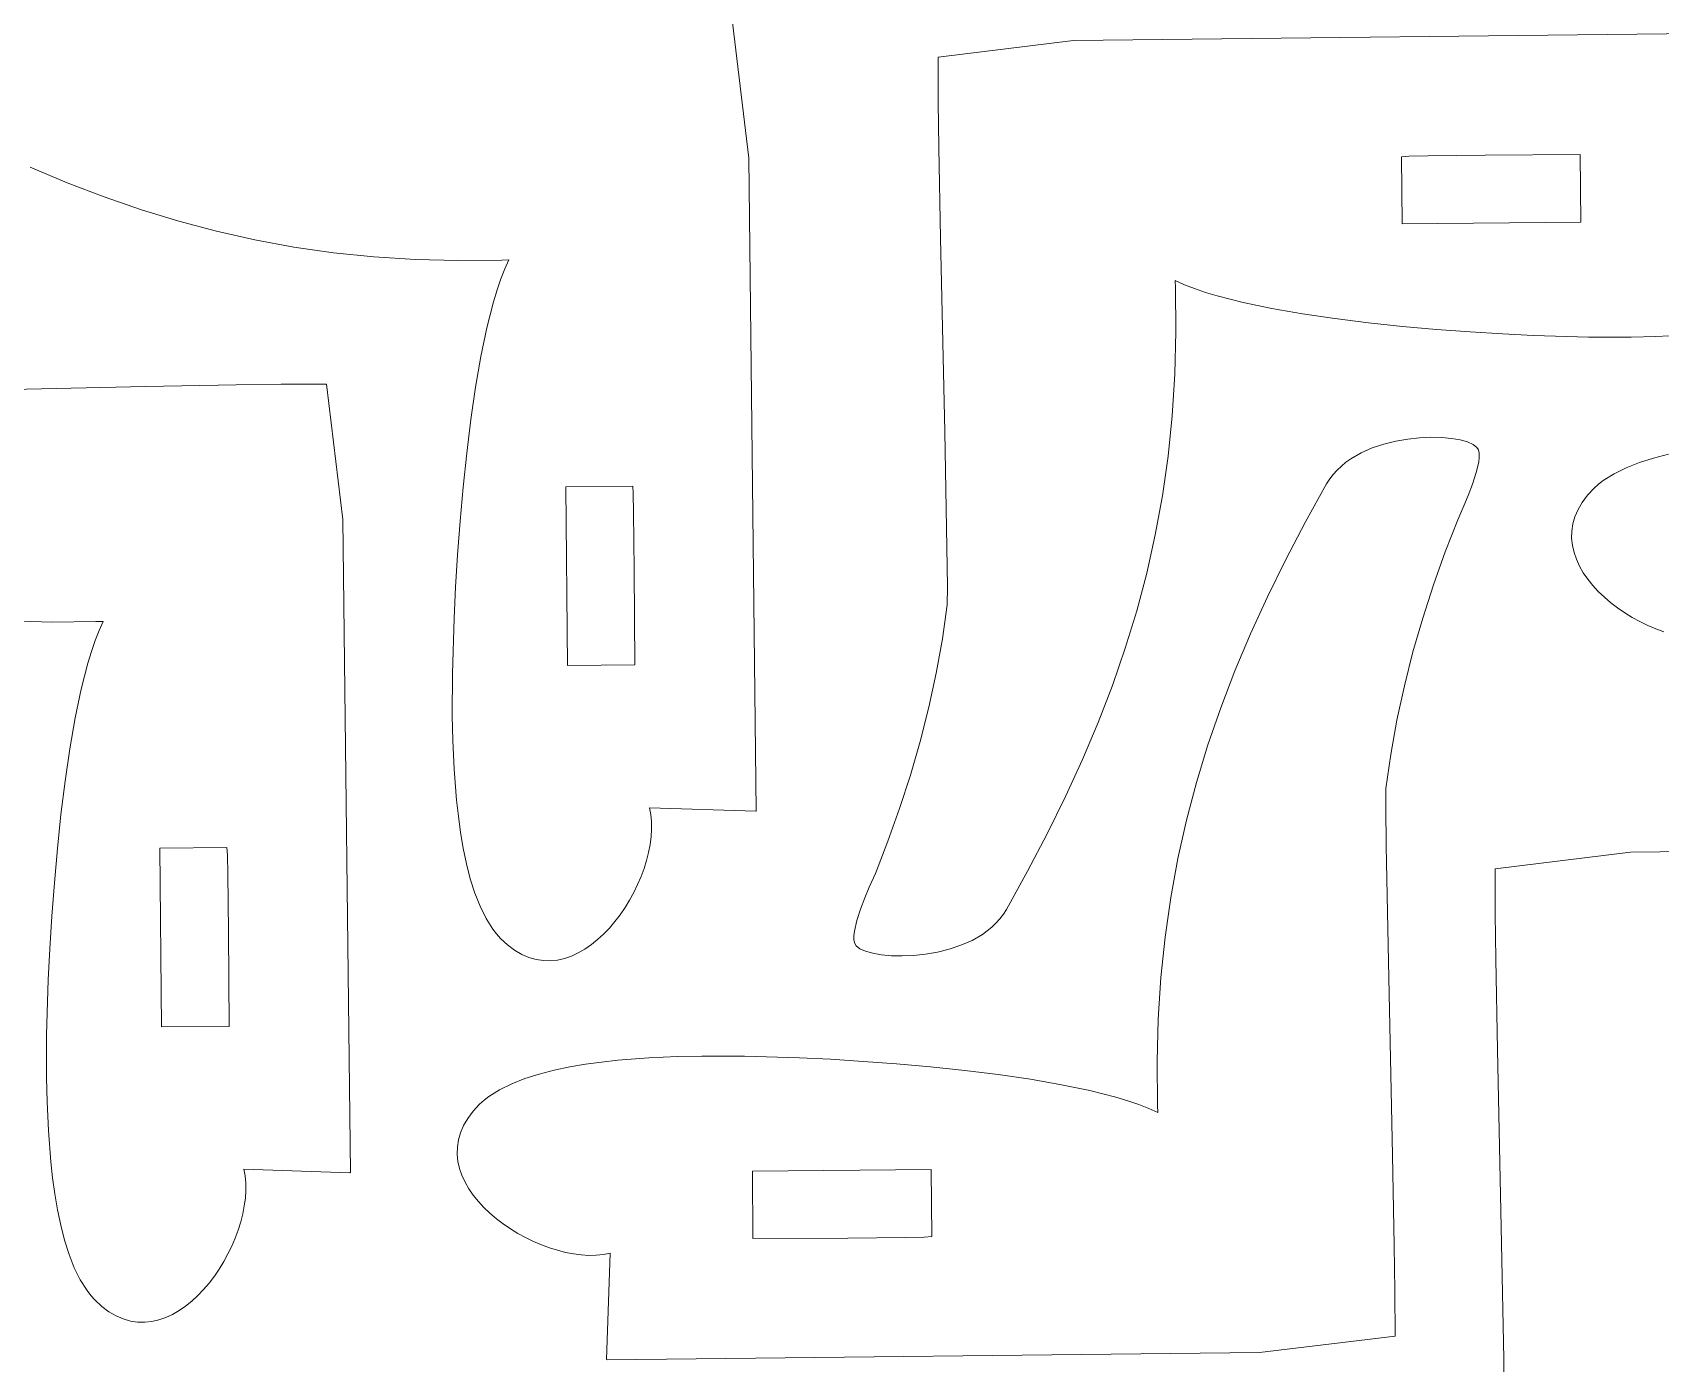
# Model space of a CAD drawing. Header units: centimetres. Extents: x -43.9 to 43.9, y -33.6 to 33.6.
# Drawn here: x 15.7 to 22.96, y -20.99 to -15.05 of the extents above; entities that cross this region are included whole.
import ezdxf

# ---------------------------------------------------------------- set-up
doc = ezdxf.new("R2010")
doc.units = ezdxf.units.CM
doc.header["$MEASUREMENT"] = 0
doc.layers.add('Camada 1', color=7, linetype='Continuous')

msp = doc.modelspace()

# ---------------------------------------------------------------- linework, layer by layer
at = {"layer": 'Camada 1', "color": 3, "lineweight": 9}
for points in [[(18.89225, -15.61336), (18.89225, -15.61336), (18.8189, -15.00941), (18.8189, -15.00941)], [(20.34055, -15.08984), (20.34055, -15.08984), (19.7366, -15.16319), (19.7366, -15.16319)], [(23.25002, -15.05696), (23.25002, -15.05696), (20.34055, -15.08984), (20.34055, -15.08984)], [(19.7366, -15.16319), (19.7366, -15.16319), (19.73757, -15.36499), (19.73757, -15.36499)], [(19.73757, -15.36499), (19.73757, -15.36499), (19.74027, -15.56679), (19.74027, -15.56679)], [(19.74027, -15.56679), (19.74027, -15.56679), (19.74737, -15.97034), (19.74737, -15.97034)], [(15.68797, -15.65334), (15.68797, -15.65334), (15.85276, -15.7231), (15.85276, -15.7231)], [(18.92513, -18.52282), (18.92513, -18.52282), (18.89225, -15.61336), (18.89225, -15.61336)], [(15.85276, -15.7231), (15.85276, -15.7231), (16.0177, -15.7867), (16.0177, -15.7867)], [(16.0177, -15.7867), (16.0177, -15.7867), (16.1833, -15.84407), (16.1833, -15.84407)], [(16.1833, -15.84407), (16.1833, -15.84407), (16.35009, -15.89516), (16.35009, -15.89516)], [(16.35009, -15.89516), (16.35009, -15.89516), (16.5186, -15.93986), (16.5186, -15.93986)], [(16.5186, -15.93986), (16.5186, -15.93986), (16.68934, -15.97812), (16.68934, -15.97812)], [(19.74737, -15.97034), (19.74737, -15.97034), (19.76626, -16.83388), (19.76626, -16.83388)], [(16.68934, -15.97812), (16.68934, -15.97812), (16.86286, -16.00985), (16.86286, -16.00985)], [(16.86286, -16.00985), (16.86286, -16.00985), (17.03967, -16.035), (17.03967, -16.035)], [(17.03967, -16.035), (17.03967, -16.035), (17.22029, -16.05348), (17.22029, -16.05348)], [(17.22029, -16.05348), (17.22029, -16.05348), (17.40525, -16.06521), (17.40525, -16.06521)], [(17.40525, -16.06521), (17.40525, -16.06521), (17.59508, -16.07011), (17.59508, -16.07011)], [(17.59508, -16.07011), (17.59508, -16.07011), (17.79028, -16.06814), (17.79028, -16.06814)], [(17.80417, -16.10755), (17.80417, -16.10755), (17.78669, -16.15228), (17.78669, -16.15228)], [(17.79028, -16.06814), (17.79028, -16.06814), (17.82244, -16.06727), (17.82244, -16.06727)], [(17.82244, -16.06727), (17.82244, -16.06727), (17.80417, -16.10755), (17.80417, -16.10755)], [(17.78669, -16.15228), (17.78669, -16.15228), (17.77001, -16.20116), (17.77001, -16.20116)], [(20.79533, -16.1918), (20.79533, -16.1918), (20.79446, -16.15965), (20.79446, -16.15965)], [(20.79446, -16.15965), (20.79446, -16.15965), (20.83475, -16.17793), (20.83475, -16.17793)], [(20.83475, -16.17793), (20.83475, -16.17793), (20.87947, -16.1954), (20.87947, -16.1954)], [(17.75407, -16.25389), (17.75407, -16.25389), (17.72449, -16.36974), (17.72449, -16.36974)], [(17.77001, -16.20116), (17.77001, -16.20116), (17.75407, -16.25389), (17.75407, -16.25389)], [(20.79731, -16.38702), (20.79731, -16.38702), (20.79533, -16.1918), (20.79533, -16.1918)], [(20.87947, -16.1954), (20.87947, -16.1954), (20.92835, -16.21209), (20.92835, -16.21209)], [(20.92835, -16.21209), (20.92835, -16.21209), (20.98108, -16.22802), (20.98108, -16.22802)], [(20.98108, -16.22802), (20.98108, -16.22802), (21.09694, -16.25761), (21.09694, -16.25761)], [(21.09694, -16.25761), (21.09694, -16.25761), (21.22468, -16.28427), (21.22468, -16.28427)], [(21.22468, -16.28427), (21.22468, -16.28427), (21.36196, -16.30809), (21.36196, -16.30809)], [(21.36196, -16.30809), (21.36196, -16.30809), (21.50643, -16.32919), (21.50643, -16.32919)], [(21.50643, -16.32919), (21.50643, -16.32919), (21.6557, -16.34766), (21.6557, -16.34766)], [(17.72449, -16.36974), (17.72449, -16.36974), (17.69783, -16.4975), (17.69783, -16.4975)], [(20.79239, -16.57685), (20.79239, -16.57685), (20.79731, -16.38702), (20.79731, -16.38702)], [(21.6557, -16.34766), (21.6557, -16.34766), (21.80745, -16.36359), (21.80745, -16.36359)], [(21.80745, -16.36359), (21.80745, -16.36359), (21.95931, -16.3771), (21.95931, -16.3771)], [(21.95931, -16.3771), (21.95931, -16.3771), (22.1089, -16.38827), (22.1089, -16.38827)], [(22.1089, -16.38827), (22.1089, -16.38827), (22.2539, -16.39721), (22.2539, -16.39721)], [(22.2539, -16.39721), (22.2539, -16.39721), (22.39193, -16.40403), (22.39193, -16.40403)], [(22.39193, -16.40403), (22.39193, -16.40403), (22.63767, -16.41166), (22.63767, -16.41166)], [(22.93659, -16.40919), (22.93659, -16.40919), (23.06428, -16.40346), (23.06428, -16.40346)], [(22.63767, -16.41166), (22.63767, -16.41166), (22.82728, -16.41197), (22.82728, -16.41197)], [(22.82728, -16.41197), (22.82728, -16.41197), (22.93659, -16.40919), (22.93659, -16.40919)], [(17.69783, -16.4975), (17.69783, -16.4975), (17.67401, -16.63478), (17.67401, -16.63478)], [(16.60557, -16.62445), (16.60557, -16.62445), (16.20202, -16.63156), (16.20202, -16.63156)], [(16.80737, -16.62175), (16.80737, -16.62175), (16.60557, -16.62445), (16.60557, -16.62445)], [(17.00917, -16.62079), (17.00917, -16.62079), (16.80737, -16.62175), (16.80737, -16.62175)], [(17.08252, -17.22474), (17.08252, -17.22474), (17.00917, -16.62079), (17.00917, -16.62079)], [(20.78066, -16.7618), (20.78066, -16.7618), (20.79239, -16.57685), (20.79239, -16.57685)], [(16.20202, -16.63156), (16.20202, -16.63156), (15.33848, -16.65044), (15.33848, -16.65044)], [(17.67401, -16.63478), (17.67401, -16.63478), (17.65291, -16.77924), (17.65291, -16.77924)], [(20.76219, -16.94243), (20.76219, -16.94243), (20.78066, -16.7618), (20.78066, -16.7618)], [(17.65291, -16.77924), (17.65291, -16.77924), (17.63444, -16.92852), (17.63444, -16.92852)], [(19.76626, -16.83388), (19.76626, -16.83388), (19.77591, -17.3485), (19.77591, -17.3485)], [(21.67234, -16.90561), (21.67234, -16.90561), (21.62273, -16.92758), (21.62273, -16.92758)], [(21.72432, -16.88816), (21.72432, -16.88816), (21.67234, -16.90561), (21.67234, -16.90561)], [(21.77759, -16.87494), (21.77759, -16.87494), (21.72432, -16.88816), (21.72432, -16.88816)], [(21.83112, -16.8657), (21.83112, -16.8657), (21.77759, -16.87494), (21.77759, -16.87494)], [(21.88381, -16.86017), (21.88381, -16.86017), (21.83112, -16.8657), (21.83112, -16.8657)], [(21.9346, -16.85807), (21.9346, -16.85807), (21.88381, -16.86017), (21.88381, -16.86017)], [(21.98243, -16.85916), (21.98243, -16.85916), (21.9346, -16.85807), (21.9346, -16.85807)], [(22.02622, -16.86315), (22.02622, -16.86315), (21.98243, -16.85916), (21.98243, -16.85916)], [(22.06491, -16.86979), (22.06491, -16.86979), (22.02622, -16.86315), (22.02622, -16.86315)], [(22.09742, -16.87881), (22.09742, -16.87881), (22.06491, -16.86979), (22.06491, -16.86979)], [(22.12269, -16.88994), (22.12269, -16.88994), (22.09742, -16.87881), (22.09742, -16.87881)], [(22.13968, -16.90292), (22.13968, -16.90292), (22.12269, -16.88994), (22.12269, -16.88994)], [(22.14627, -16.91424), (22.14627, -16.91424), (22.13968, -16.90292), (22.13968, -16.90292)], [(22.14955, -16.92925), (22.14955, -16.92925), (22.14627, -16.91424), (22.14627, -16.91424)], [(17.63444, -16.92852), (17.63444, -16.92852), (17.61851, -17.08027), (17.61851, -17.08027)], [(20.73705, -17.11923), (20.73705, -17.11923), (20.76219, -16.94243), (20.76219, -16.94243)], [(21.53489, -16.9861), (21.53489, -16.9861), (21.51609, -17.00397), (21.51609, -17.00397)], [(21.5551, -16.96956), (21.5551, -16.96956), (21.53489, -16.9861), (21.53489, -16.9861)], [(21.57656, -16.95432), (21.57656, -16.95432), (21.5551, -16.96956), (21.5551, -16.96956)], [(21.62273, -16.92758), (21.62273, -16.92758), (21.57656, -16.95432), (21.57656, -16.95432)], [(22.13687, -17.01545), (22.13687, -17.01545), (22.14762, -16.9682), (22.14762, -16.9682)], [(22.14762, -16.9682), (22.14762, -16.9682), (22.14989, -16.94742), (22.14989, -16.94742)], [(22.14989, -16.94742), (22.14989, -16.94742), (22.14955, -16.92925), (22.14955, -16.92925)], [(22.86402, -16.97072), (22.86402, -16.97072), (22.80487, -16.99398), (22.80487, -16.99398)], [(22.92743, -16.95064), (22.92743, -16.95064), (22.86402, -16.97072), (22.86402, -16.97072)], [(22.99424, -16.93352), (22.99424, -16.93352), (22.92743, -16.95064), (22.92743, -16.95064)], [(21.4832, -17.04381), (21.4832, -17.04381), (21.46938, -17.06585), (21.46938, -17.06585)], [(21.49881, -17.02319), (21.49881, -17.02319), (21.4832, -17.04381), (21.4832, -17.04381)], [(21.51609, -17.00397), (21.51609, -17.00397), (21.49881, -17.02319), (21.49881, -17.02319)], [(22.12021, -17.06673), (22.12021, -17.06673), (22.13687, -17.01545), (22.13687, -17.01545)], [(22.70295, -17.05106), (22.70295, -17.05106), (22.68153, -17.0677), (22.68153, -17.0677)], [(22.75088, -17.02067), (22.75088, -17.02067), (22.70295, -17.05106), (22.70295, -17.05106)], [(22.80487, -16.99398), (22.80487, -16.99398), (22.75088, -17.02067), (22.75088, -17.02067)], [(17.61851, -17.08027), (17.61851, -17.08027), (17.605, -17.23211), (17.605, -17.23211)], [(20.70531, -17.29274), (20.70531, -17.29274), (20.73705, -17.11923), (20.73705, -17.11923)], [(21.46938, -17.06585), (21.46938, -17.06585), (21.37575, -17.23531), (21.37575, -17.23531)], [(22.08107, -17.16414), (22.08107, -17.16414), (22.10062, -17.11772), (22.10062, -17.11772)], [(22.10062, -17.11772), (22.10062, -17.11772), (22.12021, -17.06673), (22.12021, -17.06673)], [(22.63282, -17.11667), (22.63282, -17.11667), (22.60902, -17.14834), (22.60902, -17.14834)], [(22.66194, -17.08536), (22.66194, -17.08536), (22.63282, -17.11667), (22.63282, -17.11667)], [(22.68153, -17.0677), (22.68153, -17.0677), (22.66194, -17.08536), (22.66194, -17.08536)], [(22.05389, -17.22604), (22.05389, -17.22604), (22.08107, -17.16414), (22.08107, -17.16414)], [(22.59033, -17.18027), (22.59033, -17.18027), (22.5765, -17.21232), (22.5765, -17.21232)], [(22.60902, -17.14834), (22.60902, -17.14834), (22.59033, -17.18027), (22.59033, -17.18027)], [(17.1154, -20.1342), (17.1154, -20.1342), (17.08252, -17.22474), (17.08252, -17.22474)], [(17.605, -17.23211), (17.605, -17.23211), (17.59383, -17.38172), (17.59383, -17.38172)], [(21.37575, -17.23531), (21.37575, -17.23531), (21.28799, -17.40283), (21.28799, -17.40283)], [(21.99804, -17.36912), (21.99804, -17.36912), (22.05389, -17.22604), (22.05389, -17.22604)], [(22.56255, -17.27649), (22.56255, -17.27649), (22.56198, -17.30838), (22.56198, -17.30838)], [(22.56733, -17.24444), (22.56733, -17.24444), (22.56255, -17.27649), (22.56255, -17.27649)], [(22.5765, -17.21232), (22.5765, -17.21232), (22.56733, -17.24444), (22.56733, -17.24444)], [(19.77591, -17.3485), (19.77591, -17.3485), (19.77787, -17.52346), (19.77787, -17.52346)], [(20.66705, -17.4635), (20.66705, -17.4635), (20.70531, -17.29274), (20.70531, -17.29274)], [(22.56198, -17.30838), (22.56198, -17.30838), (22.56537, -17.34), (22.56537, -17.34)], [(22.56537, -17.34), (22.56537, -17.34), (22.5725, -17.37125), (22.5725, -17.37125)], [(17.59383, -17.38172), (17.59383, -17.38172), (17.58489, -17.52671), (17.58489, -17.52671)], [(21.28799, -17.40283), (21.28799, -17.40283), (21.20616, -17.56891), (21.20616, -17.56891)], [(21.94592, -17.51535), (21.94592, -17.51535), (21.99804, -17.36912), (21.99804, -17.36912)], [(22.5725, -17.37125), (22.5725, -17.37125), (22.58313, -17.40202), (22.58313, -17.40202)], [(22.58313, -17.40202), (22.58313, -17.40202), (22.59705, -17.43222), (22.59705, -17.43222)], [(20.62234, -17.632), (20.62234, -17.632), (20.66705, -17.4635), (20.66705, -17.4635)], [(22.59705, -17.43222), (22.59705, -17.43222), (22.61401, -17.46175), (22.61401, -17.46175)], [(22.61401, -17.46175), (22.61401, -17.46175), (22.63381, -17.49047), (22.63381, -17.49047)], [(22.63381, -17.49047), (22.63381, -17.49047), (22.65619, -17.51833), (22.65619, -17.51833)], [(17.58489, -17.52671), (17.58489, -17.52671), (17.57807, -17.66474), (17.57807, -17.66474)], [(19.77787, -17.52346), (19.77787, -17.52346), (19.77681, -17.60427), (19.77681, -17.60427)], [(21.89791, -17.66412), (21.89791, -17.66412), (21.94592, -17.51535), (21.94592, -17.51535)], [(22.65619, -17.51833), (22.65619, -17.51833), (22.68096, -17.54519), (22.68096, -17.54519)], [(22.68096, -17.54519), (22.68096, -17.54519), (22.70786, -17.57094), (22.70786, -17.57094)], [(19.77681, -17.60427), (19.77681, -17.60427), (19.75555, -17.75628), (19.75555, -17.75628)], [(20.57127, -17.7988), (20.57127, -17.7988), (20.62234, -17.632), (20.62234, -17.632)], [(21.20616, -17.56891), (21.20616, -17.56891), (21.13032, -17.73409), (21.13032, -17.73409)], [(22.70786, -17.57094), (22.70786, -17.57094), (22.73669, -17.59552), (22.73669, -17.59552)], [(22.73669, -17.59552), (22.73669, -17.59552), (22.7672, -17.61877), (22.7672, -17.61877)], [(22.7672, -17.61877), (22.7672, -17.61877), (22.79916, -17.64063), (22.79916, -17.64063)], [(22.79916, -17.64063), (22.79916, -17.64063), (22.83237, -17.66098), (22.83237, -17.66098)], [(15.59551, -17.67658), (15.59551, -17.67658), (15.78534, -17.68149), (15.78534, -17.68149)], [(15.78534, -17.68149), (15.78534, -17.68149), (15.98056, -17.67952), (15.98056, -17.67952)], [(15.98056, -17.67952), (15.98056, -17.67952), (16.01271, -17.67865), (16.01271, -17.67865)], [(16.01271, -17.67865), (16.01271, -17.67865), (15.99443, -17.71893), (15.99443, -17.71893)], [(17.57807, -17.66474), (17.57807, -17.66474), (17.57044, -17.91048), (17.57044, -17.91048)], [(21.85444, -17.81479), (21.85444, -17.81479), (21.89791, -17.66412), (21.89791, -17.66412)], [(22.83237, -17.66098), (22.83237, -17.66098), (22.86659, -17.67972), (22.86659, -17.67972)], [(22.86659, -17.67972), (22.86659, -17.67972), (22.90157, -17.69674), (22.90157, -17.69674)], [(22.90157, -17.69674), (22.90157, -17.69674), (22.93712, -17.71193), (22.93712, -17.71193)], [(22.93712, -17.71193), (22.93712, -17.71193), (22.97298, -17.72521), (22.97298, -17.72521)], [(15.97696, -17.76365), (15.97696, -17.76365), (15.96027, -17.81254), (15.96027, -17.81254)], [(15.99443, -17.71893), (15.99443, -17.71893), (15.97696, -17.76365), (15.97696, -17.76365)], [(19.75555, -17.75628), (19.75555, -17.75628), (19.72812, -17.90889), (19.72812, -17.90889)], [(21.13032, -17.73409), (21.13032, -17.73409), (21.06056, -17.89888), (21.06056, -17.89888)], [(15.96027, -17.81254), (15.96027, -17.81254), (15.94435, -17.86526), (15.94435, -17.86526)], [(20.51389, -17.9644), (20.51389, -17.9644), (20.57127, -17.7988), (20.57127, -17.7988)], [(21.81591, -17.96672), (21.81591, -17.96672), (21.85444, -17.81479), (21.85444, -17.81479)], [(15.94435, -17.86526), (15.94435, -17.86526), (15.91475, -17.98112), (15.91475, -17.98112)], [(17.57044, -17.91048), (17.57044, -17.91048), (17.57012, -18.10009), (17.57012, -18.10009)], [(19.72812, -17.90889), (19.72812, -17.90889), (19.69494, -18.06148), (19.69494, -18.06148)], [(21.06056, -17.89888), (21.06056, -17.89888), (20.99695, -18.06382), (20.99695, -18.06382)], [(15.91475, -17.98112), (15.91475, -17.98112), (15.88809, -18.10887), (15.88809, -18.10887)], [(20.45028, -18.12934), (20.45028, -18.12934), (20.51389, -17.9644), (20.51389, -17.9644)], [(21.78272, -18.11932), (21.78272, -18.11932), (21.81591, -17.96672), (21.81591, -17.96672)], [(19.69494, -18.06148), (19.69494, -18.06148), (19.65641, -18.21342), (19.65641, -18.21342)], [(20.99695, -18.06382), (20.99695, -18.06382), (20.93958, -18.22942), (20.93958, -18.22942)], [(15.88809, -18.10887), (15.88809, -18.10887), (15.86427, -18.24615), (15.86427, -18.24615)], [(17.57012, -18.10009), (17.57012, -18.10009), (17.5729, -18.20941), (17.5729, -18.20941)], [(20.38052, -18.29413), (20.38052, -18.29413), (20.45028, -18.12934), (20.45028, -18.12934)], [(21.75529, -18.27194), (21.75529, -18.27194), (21.78272, -18.11932), (21.78272, -18.11932)], [(17.5729, -18.20941), (17.5729, -18.20941), (17.57864, -18.33709), (17.57864, -18.33709)], [(19.65641, -18.21342), (19.65641, -18.21342), (19.61294, -18.3641), (19.61294, -18.3641)], [(15.86427, -18.24615), (15.86427, -18.24615), (15.84317, -18.39061), (15.84317, -18.39061)], [(20.3047, -18.4593), (20.3047, -18.4593), (20.38052, -18.29413), (20.38052, -18.29413)], [(20.93958, -18.22942), (20.93958, -18.22942), (20.8885, -18.39621), (20.8885, -18.39621)], [(21.73404, -18.42393), (21.73404, -18.42393), (21.75529, -18.27194), (21.75529, -18.27194)], [(17.57864, -18.33709), (17.57864, -18.33709), (17.58931, -18.47604), (17.58931, -18.47604)], [(19.61294, -18.3641), (19.61294, -18.3641), (19.56493, -18.51286), (19.56493, -18.51286)], [(15.84317, -18.39061), (15.84317, -18.39061), (15.8247, -18.53989), (15.8247, -18.53989)], [(20.8885, -18.39621), (20.8885, -18.39621), (20.84379, -18.56471), (20.84379, -18.56471)], [(21.73298, -18.50475), (21.73298, -18.50475), (21.73404, -18.42393), (21.73404, -18.42393)], [(17.58931, -18.47604), (17.58931, -18.47604), (17.5971, -18.54753), (17.5971, -18.54753)], [(18.45536, -18.53961), (18.45536, -18.53961), (18.44953, -18.50933), (18.44953, -18.50933)], [(18.44953, -18.50933), (18.44953, -18.50933), (18.92303, -18.5253), (18.92303, -18.5253)], [(20.22286, -18.62538), (20.22286, -18.62538), (20.3047, -18.4593), (20.3047, -18.4593)], [(21.73493, -18.67971), (21.73493, -18.67971), (21.73298, -18.50475), (21.73298, -18.50475)], [(15.8247, -18.53989), (15.8247, -18.53989), (15.80877, -18.69164), (15.80877, -18.69164)], [(17.5971, -18.54753), (17.5971, -18.54753), (17.60686, -18.61918), (17.60686, -18.61918)], [(18.45845, -18.57138), (18.45845, -18.57138), (18.45536, -18.53961), (18.45536, -18.53961)], [(18.45887, -18.60442), (18.45887, -18.60442), (18.45845, -18.57138), (18.45845, -18.57138)], [(18.92303, -18.5253), (18.92303, -18.5253), (18.92513, -18.52282), (18.92513, -18.52282)], [(19.56493, -18.51286), (19.56493, -18.51286), (19.5128, -18.65909), (19.5128, -18.65909)], [(20.84379, -18.56471), (20.84379, -18.56471), (20.80553, -18.73546), (20.80553, -18.73546)], [(17.60686, -18.61918), (17.60686, -18.61918), (17.61883, -18.6901), (17.61883, -18.6901)], [(18.45222, -18.67338), (18.45222, -18.67338), (18.45677, -18.63849), (18.45677, -18.63849)], [(18.45677, -18.63849), (18.45677, -18.63849), (18.45887, -18.60442), (18.45887, -18.60442)], [(20.13508, -18.79289), (20.13508, -18.79289), (20.22286, -18.62538), (20.22286, -18.62538)], [(15.80877, -18.69164), (15.80877, -18.69164), (15.79526, -18.84349), (15.79526, -18.84349)], [(17.61883, -18.6901), (17.61883, -18.6901), (17.63325, -18.75941), (17.63325, -18.75941)], [(18.4362, -18.7447), (18.4362, -18.7447), (18.44533, -18.70886), (18.44533, -18.70886)], [(18.44533, -18.70886), (18.44533, -18.70886), (18.45222, -18.67338), (18.45222, -18.67338)], [(19.5128, -18.65909), (19.5128, -18.65909), (19.45696, -18.80216), (19.45696, -18.80216)], [(21.7446, -19.19433), (21.7446, -19.19433), (21.73493, -18.67971), (21.73493, -18.67971)], [(22.82418, -18.70796), (22.82418, -18.70796), (22.22023, -18.78131), (22.22023, -18.78131)], [(25.73364, -18.67508), (25.73364, -18.67508), (22.82418, -18.70796), (22.82418, -18.70796)], [(17.63325, -18.75941), (17.63325, -18.75941), (17.65038, -18.82621), (17.65038, -18.82621)], [(18.41168, -18.81653), (18.41168, -18.81653), (18.42496, -18.78066), (18.42496, -18.78066)], [(18.42496, -18.78066), (18.42496, -18.78066), (18.4362, -18.7447), (18.4362, -18.7447)], [(19.45696, -18.80216), (19.45696, -18.80216), (19.42977, -18.86408), (19.42977, -18.86408)], [(20.04147, -18.96236), (20.04147, -18.96236), (20.13508, -18.79289), (20.13508, -18.79289)], [(20.80553, -18.73546), (20.80553, -18.73546), (20.77379, -18.90898), (20.77379, -18.90898)], [(22.22023, -18.78131), (22.22023, -18.78131), (22.2212, -18.98312), (22.2212, -18.98312)], [(15.79526, -18.84349), (15.79526, -18.84349), (15.78409, -18.99309), (15.78409, -18.99309)], [(17.65038, -18.82621), (17.65038, -18.82621), (17.67045, -18.88963), (17.67045, -18.88963)], [(18.37945, -18.88706), (18.37945, -18.88706), (18.39647, -18.85207), (18.39647, -18.85207)], [(18.39647, -18.85207), (18.39647, -18.85207), (18.41168, -18.81653), (18.41168, -18.81653)], [(19.42977, -18.86408), (19.42977, -18.86408), (19.41022, -18.91049), (19.41022, -18.91049)], [(17.67045, -18.88963), (17.67045, -18.88963), (17.69372, -18.94877), (17.69372, -18.94877)], [(18.34037, -18.95447), (18.34037, -18.95447), (18.36072, -18.92127), (18.36072, -18.92127)], [(18.36072, -18.92127), (18.36072, -18.92127), (18.37945, -18.88706), (18.37945, -18.88706)], [(19.41022, -18.91049), (19.41022, -18.91049), (19.39063, -18.96149), (19.39063, -18.96149)], [(20.77379, -18.90898), (20.77379, -18.90898), (20.74866, -19.08579), (20.74866, -19.08579)], [(15.78409, -18.99309), (15.78409, -18.99309), (15.77515, -19.13809), (15.77515, -19.13809)], [(17.69372, -18.94877), (17.69372, -18.94877), (17.72042, -19.00275), (17.72042, -19.00275)], [(17.72042, -19.00275), (17.72042, -19.00275), (17.7508, -19.0507), (17.7508, -19.0507)], [(18.27069, -19.04578), (18.27069, -19.04578), (18.29525, -19.01696), (18.29525, -19.01696)], [(18.29525, -19.01696), (18.29525, -19.01696), (18.31851, -18.98645), (18.31851, -18.98645)], [(18.31851, -18.98645), (18.31851, -18.98645), (18.34037, -18.95447), (18.34037, -18.95447)], [(19.37398, -19.01276), (19.37398, -19.01276), (19.36321, -19.06002), (19.36321, -19.06002)], [(19.39063, -18.96149), (19.39063, -18.96149), (19.37398, -19.01276), (19.37398, -19.01276)], [(19.99475, -19.02424), (19.99475, -19.02424), (20.01203, -19.00502), (20.01203, -19.00502)], [(20.01203, -19.00502), (20.01203, -19.00502), (20.02764, -18.98441), (20.02764, -18.98441)], [(20.02764, -18.98441), (20.02764, -18.98441), (20.04147, -18.96236), (20.04147, -18.96236)], [(22.2212, -18.98312), (22.2212, -18.98312), (22.22389, -19.1849), (22.22389, -19.1849)], [(17.7508, -19.0507), (17.7508, -19.0507), (17.76745, -19.07212), (17.76745, -19.07212)], [(17.76745, -19.07212), (17.76745, -19.07212), (17.7851, -19.09169), (17.7851, -19.09169)], [(17.7851, -19.09169), (17.7851, -19.09169), (17.81642, -19.12082), (17.81642, -19.12082)], [(18.21807, -19.09744), (18.21807, -19.09744), (18.24492, -19.07269), (18.24492, -19.07269)], [(18.24492, -19.07269), (18.24492, -19.07269), (18.27069, -19.04578), (18.27069, -19.04578)], [(19.36321, -19.06002), (19.36321, -19.06002), (19.36097, -19.0808), (19.36097, -19.0808)], [(19.36097, -19.0808), (19.36097, -19.0808), (19.36129, -19.09896), (19.36129, -19.09896)], [(19.88812, -19.10063), (19.88812, -19.10063), (19.93428, -19.07389), (19.93428, -19.07389)], [(19.93428, -19.07389), (19.93428, -19.07389), (19.95575, -19.05864), (19.95575, -19.05864)], [(19.95575, -19.05864), (19.95575, -19.05864), (19.97595, -19.04212), (19.97595, -19.04212)], [(19.97595, -19.04212), (19.97595, -19.04212), (19.99475, -19.02424), (19.99475, -19.02424)], [(20.74866, -19.08579), (20.74866, -19.08579), (20.73018, -19.26641), (20.73018, -19.26641)], [(15.77515, -19.13809), (15.77515, -19.13809), (15.76833, -19.27612), (15.76833, -19.27612)], [(17.81642, -19.12082), (17.81642, -19.12082), (17.84808, -19.14462), (17.84808, -19.14462)], [(17.84808, -19.14462), (17.84808, -19.14462), (17.88, -19.16332), (17.88, -19.16332)], [(17.88, -19.16332), (17.88, -19.16332), (17.91207, -19.17714), (17.91207, -19.17714)], [(18.10177, -19.1705), (18.10177, -19.1705), (18.13197, -19.15659), (18.13197, -19.15659)], [(18.13197, -19.15659), (18.13197, -19.15659), (18.16148, -19.13962), (18.16148, -19.13962)], [(18.16148, -19.13962), (18.16148, -19.13962), (18.19022, -19.11983), (18.19022, -19.11983)], [(18.19022, -19.11983), (18.19022, -19.11983), (18.21807, -19.09744), (18.21807, -19.09744)], [(19.36129, -19.09896), (19.36129, -19.09896), (19.36457, -19.11397), (19.36457, -19.11397)], [(19.36457, -19.11397), (19.36457, -19.11397), (19.37118, -19.12528), (19.37118, -19.12528)], [(19.37118, -19.12528), (19.37118, -19.12528), (19.38815, -19.13827), (19.38815, -19.13827)], [(19.38815, -19.13827), (19.38815, -19.13827), (19.41342, -19.14939), (19.41342, -19.14939)], [(19.41342, -19.14939), (19.41342, -19.14939), (19.44594, -19.15841), (19.44594, -19.15841)], [(19.44594, -19.15841), (19.44594, -19.15841), (19.48463, -19.16505), (19.48463, -19.16505)], [(19.48463, -19.16505), (19.48463, -19.16505), (19.52841, -19.16905), (19.52841, -19.16905)], [(19.62704, -19.16805), (19.62704, -19.16805), (19.67972, -19.16252), (19.67972, -19.16252)], [(19.67972, -19.16252), (19.67972, -19.16252), (19.73325, -19.15327), (19.73325, -19.15327)], [(19.73325, -19.15327), (19.73325, -19.15327), (19.78653, -19.14005), (19.78653, -19.14005)], [(19.78653, -19.14005), (19.78653, -19.14005), (19.83851, -19.1226), (19.83851, -19.1226)], [(19.83851, -19.1226), (19.83851, -19.1226), (19.88812, -19.10063), (19.88812, -19.10063)], [(17.91207, -19.17714), (17.91207, -19.17714), (17.94418, -19.18632), (17.94418, -19.18632)], [(17.94418, -19.18632), (17.94418, -19.18632), (17.97622, -19.19108), (17.97622, -19.19108)], [(17.97622, -19.19108), (17.97622, -19.19108), (18.00811, -19.19165), (18.00811, -19.19165)], [(18.00811, -19.19165), (18.00811, -19.19165), (18.03973, -19.18826), (18.03973, -19.18826)], [(18.03973, -19.18826), (18.03973, -19.18826), (18.07098, -19.18114), (18.07098, -19.18114)], [(18.07098, -19.18114), (18.07098, -19.18114), (18.10177, -19.1705), (18.10177, -19.1705)], [(19.52841, -19.16905), (19.52841, -19.16905), (19.57624, -19.17014), (19.57624, -19.17014)], [(19.57624, -19.17014), (19.57624, -19.17014), (19.62704, -19.16805), (19.62704, -19.16805)], [(21.76348, -20.05786), (21.76348, -20.05786), (21.7446, -19.19433), (21.7446, -19.19433)], [(22.22389, -19.1849), (22.22389, -19.1849), (22.231, -19.58847), (22.231, -19.58847)], [(15.76833, -19.27612), (15.76833, -19.27612), (15.7607, -19.52185), (15.7607, -19.52185)], [(20.73018, -19.26641), (20.73018, -19.26641), (20.71845, -19.45137), (20.71845, -19.45137)], [(20.71845, -19.45137), (20.71845, -19.45137), (20.71353, -19.64119), (20.71353, -19.64119)], [(15.7607, -19.52185), (15.7607, -19.52185), (15.76039, -19.71147), (15.76039, -19.71147)], [(22.231, -19.58847), (22.231, -19.58847), (22.24988, -20.45199), (22.24988, -20.45199)], [(18.09356, -19.66494), (18.09356, -19.66494), (18.02425, -19.67937), (18.02425, -19.67937)], [(18.16448, -19.65297), (18.16448, -19.65297), (18.09356, -19.66494), (18.09356, -19.66494)], [(18.23613, -19.64321), (18.23613, -19.64321), (18.16448, -19.65297), (18.16448, -19.65297)], [(18.30761, -19.63543), (18.30761, -19.63543), (18.23613, -19.64321), (18.23613, -19.64321)], [(18.44657, -19.62475), (18.44657, -19.62475), (18.30761, -19.63543), (18.30761, -19.63543)], [(18.57424, -19.61902), (18.57424, -19.61902), (18.44657, -19.62475), (18.44657, -19.62475)], [(18.68357, -19.61624), (18.68357, -19.61624), (18.57424, -19.61902), (18.57424, -19.61902)], [(18.87317, -19.61655), (18.87317, -19.61655), (18.68357, -19.61624), (18.68357, -19.61624)], [(19.11892, -19.62419), (19.11892, -19.62419), (18.87317, -19.61655), (18.87317, -19.61655)], [(19.25695, -19.631), (19.25695, -19.631), (19.11892, -19.62419), (19.11892, -19.62419)], [(19.40194, -19.63995), (19.40194, -19.63995), (19.25695, -19.631), (19.25695, -19.631)], [(19.55154, -19.65112), (19.55154, -19.65112), (19.40194, -19.63995), (19.40194, -19.63995)], [(19.70339, -19.66463), (19.70339, -19.66463), (19.55154, -19.65112), (19.55154, -19.65112)], [(19.85514, -19.68056), (19.85514, -19.68056), (19.70339, -19.66463), (19.70339, -19.66463)], [(20.71353, -19.64119), (20.71353, -19.64119), (20.71552, -19.8364), (20.71552, -19.8364)], [(15.76039, -19.71147), (15.76039, -19.71147), (15.76317, -19.82078), (15.76317, -19.82078)], [(17.83489, -19.73984), (17.83489, -19.73984), (17.78091, -19.76653), (17.78091, -19.76653)], [(17.89403, -19.71657), (17.89403, -19.71657), (17.83489, -19.73984), (17.83489, -19.73984)], [(17.95744, -19.6965), (17.95744, -19.6965), (17.89403, -19.71657), (17.89403, -19.71657)], [(18.02425, -19.67937), (18.02425, -19.67937), (17.95744, -19.6965), (17.95744, -19.6965)], [(20.00441, -19.69902), (20.00441, -19.69902), (19.85514, -19.68056), (19.85514, -19.68056)], [(20.14888, -19.72012), (20.14888, -19.72012), (20.00441, -19.69902), (20.00441, -19.69902)], [(20.28616, -19.74395), (20.28616, -19.74395), (20.14888, -19.72012), (20.14888, -19.72012)], [(20.41391, -19.77061), (20.41391, -19.77061), (20.28616, -19.74395), (20.28616, -19.74395)], [(17.71154, -19.81356), (17.71154, -19.81356), (17.69197, -19.83122), (17.69197, -19.83122)], [(17.73296, -19.79691), (17.73296, -19.79691), (17.71154, -19.81356), (17.71154, -19.81356)], [(17.78091, -19.76653), (17.78091, -19.76653), (17.73296, -19.79691), (17.73296, -19.79691)], [(20.52976, -19.80019), (20.52976, -19.80019), (20.41391, -19.77061), (20.41391, -19.77061)], [(20.5825, -19.81612), (20.5825, -19.81612), (20.52976, -19.80019), (20.52976, -19.80019)], [(20.63137, -19.83281), (20.63137, -19.83281), (20.5825, -19.81612), (20.5825, -19.81612)], [(15.76317, -19.82078), (15.76317, -19.82078), (15.7689, -19.94847), (15.7689, -19.94847)], [(17.66284, -19.86253), (17.66284, -19.86253), (17.63904, -19.8942), (17.63904, -19.8942)], [(17.69197, -19.83122), (17.69197, -19.83122), (17.66284, -19.86253), (17.66284, -19.86253)], [(20.67611, -19.85029), (20.67611, -19.85029), (20.63137, -19.83281), (20.63137, -19.83281)], [(20.71639, -19.86856), (20.71639, -19.86856), (20.67611, -19.85029), (20.67611, -19.85029)], [(20.71552, -19.8364), (20.71552, -19.8364), (20.71639, -19.86856), (20.71639, -19.86856)], [(15.7689, -19.94847), (15.7689, -19.94847), (15.77957, -20.08741), (15.77957, -20.08741)], [(17.60651, -19.95818), (17.60651, -19.95818), (17.59734, -19.9903), (17.59734, -19.9903)], [(17.62034, -19.92612), (17.62034, -19.92612), (17.60651, -19.95818), (17.60651, -19.95818)], [(17.63904, -19.8942), (17.63904, -19.8942), (17.62034, -19.92612), (17.62034, -19.92612)], [(17.59258, -20.02234), (17.59258, -20.02234), (17.59201, -20.05423), (17.59201, -20.05423)], [(17.59734, -19.9903), (17.59734, -19.9903), (17.59258, -20.02234), (17.59258, -20.02234)], [(15.77957, -20.08741), (15.77957, -20.08741), (15.78736, -20.15891), (15.78736, -20.15891)], [(17.59201, -20.05423), (17.59201, -20.05423), (17.59539, -20.08585), (17.59539, -20.08585)], [(17.59539, -20.08585), (17.59539, -20.08585), (17.60251, -20.1171), (17.60251, -20.1171)], [(21.77058, -20.46142), (21.77058, -20.46142), (21.76348, -20.05786), (21.76348, -20.05786)], [(15.78736, -20.15891), (15.78736, -20.15891), (15.79712, -20.23056), (15.79712, -20.23056)], [(16.64564, -20.15098), (16.64564, -20.15098), (16.6398, -20.12071), (16.6398, -20.12071)], [(16.6398, -20.12071), (16.6398, -20.12071), (17.11331, -20.13668), (17.11331, -20.13668)], [(16.64871, -20.18275), (16.64871, -20.18275), (16.64564, -20.15098), (16.64564, -20.15098)], [(17.11331, -20.13668), (17.11331, -20.13668), (17.1154, -20.1342), (17.1154, -20.1342)], [(17.60251, -20.1171), (17.60251, -20.1171), (17.61315, -20.14788), (17.61315, -20.14788)], [(17.61315, -20.14788), (17.61315, -20.14788), (17.62706, -20.17808), (17.62706, -20.17808)], [(17.62706, -20.17808), (17.62706, -20.17808), (17.64403, -20.2076), (17.64403, -20.2076)], [(15.79712, -20.23056), (15.79712, -20.23056), (15.80909, -20.30147), (15.80909, -20.30147)], [(16.64248, -20.28476), (16.64248, -20.28476), (16.64703, -20.24987), (16.64703, -20.24987)], [(16.64703, -20.24987), (16.64703, -20.24987), (16.64915, -20.21579), (16.64915, -20.21579)], [(16.64915, -20.21579), (16.64915, -20.21579), (16.64871, -20.18275), (16.64871, -20.18275)], [(17.64403, -20.2076), (17.64403, -20.2076), (17.66382, -20.23634), (17.66382, -20.23634)], [(17.66382, -20.23634), (17.66382, -20.23634), (17.68621, -20.26419), (17.68621, -20.26419)], [(15.80909, -20.30147), (15.80909, -20.30147), (15.82351, -20.37077), (15.82351, -20.37077)], [(16.62646, -20.35607), (16.62646, -20.35607), (16.63559, -20.32023), (16.63559, -20.32023)], [(16.63559, -20.32023), (16.63559, -20.32023), (16.64248, -20.28476), (16.64248, -20.28476)], [(17.68621, -20.26419), (17.68621, -20.26419), (17.71097, -20.29104), (17.71097, -20.29104)], [(17.71097, -20.29104), (17.71097, -20.29104), (17.73788, -20.3168), (17.73788, -20.3168)], [(17.73788, -20.3168), (17.73788, -20.3168), (17.7667, -20.34137), (17.7667, -20.34137)], [(15.82351, -20.37077), (15.82351, -20.37077), (15.84065, -20.43758), (15.84065, -20.43758)], [(16.60194, -20.42789), (16.60194, -20.42789), (16.61522, -20.39203), (16.61522, -20.39203)], [(16.61522, -20.39203), (16.61522, -20.39203), (16.62646, -20.35607), (16.62646, -20.35607)], [(17.7667, -20.34137), (17.7667, -20.34137), (17.79721, -20.36462), (17.79721, -20.36462)], [(17.79721, -20.36462), (17.79721, -20.36462), (17.82919, -20.38648), (17.82919, -20.38648)], [(17.82919, -20.38648), (17.82919, -20.38648), (17.86239, -20.40683), (17.86239, -20.40683)], [(15.84065, -20.43758), (15.84065, -20.43758), (15.86071, -20.501), (15.86071, -20.501)], [(16.56971, -20.49843), (16.56971, -20.49843), (16.58674, -20.46344), (16.58674, -20.46344)], [(16.58674, -20.46344), (16.58674, -20.46344), (16.60194, -20.42789), (16.60194, -20.42789)], [(17.86239, -20.40683), (17.86239, -20.40683), (17.8966, -20.42557), (17.8966, -20.42557)], [(17.8966, -20.42557), (17.8966, -20.42557), (17.93159, -20.44259), (17.93159, -20.44259)], [(17.93159, -20.44259), (17.93159, -20.44259), (17.96713, -20.45779), (17.96713, -20.45779)], [(17.96713, -20.45779), (17.96713, -20.45779), (18.003, -20.47107), (18.003, -20.47107)], [(18.003, -20.47107), (18.003, -20.47107), (18.03896, -20.48232), (18.03896, -20.48232)], [(21.77327, -20.66322), (21.77327, -20.66322), (21.77058, -20.46142), (21.77058, -20.46142)], [(22.24988, -20.45199), (22.24988, -20.45199), (22.25954, -20.96661), (22.25954, -20.96661)], [(15.86071, -20.501), (15.86071, -20.501), (15.88398, -20.56014), (15.88398, -20.56014)], [(16.53063, -20.56585), (16.53063, -20.56585), (16.55098, -20.53264), (16.55098, -20.53264)], [(16.55098, -20.53264), (16.55098, -20.53264), (16.56971, -20.49843), (16.56971, -20.49843)], [(18.03896, -20.48232), (18.03896, -20.48232), (18.07479, -20.49144), (18.07479, -20.49144)], [(18.07479, -20.49144), (18.07479, -20.49144), (18.11028, -20.49833), (18.11028, -20.49833)], [(18.11028, -20.49833), (18.11028, -20.49833), (18.14517, -20.50289), (18.14517, -20.50289)], [(18.14517, -20.50289), (18.14517, -20.50289), (18.17924, -20.50499), (18.17924, -20.50499)], [(18.17924, -20.50499), (18.17924, -20.50499), (18.21228, -20.50457), (18.21228, -20.50457)], [(18.21228, -20.50457), (18.21228, -20.50457), (18.24404, -20.50148), (18.24404, -20.50148)], [(18.24404, -20.50148), (18.24404, -20.50148), (18.27433, -20.49565), (18.27433, -20.49565)], [(18.27433, -20.49565), (18.27433, -20.49565), (18.25836, -20.96915), (18.25836, -20.96915)], [(15.88398, -20.56014), (15.88398, -20.56014), (15.91068, -20.61413), (15.91068, -20.61413)], [(15.91068, -20.61413), (15.91068, -20.61413), (15.94106, -20.66206), (15.94106, -20.66206)], [(16.48551, -20.62833), (16.48551, -20.62833), (16.50877, -20.59781), (16.50877, -20.59781)], [(16.50877, -20.59781), (16.50877, -20.59781), (16.53063, -20.56585), (16.53063, -20.56585)], [(15.94106, -20.66206), (15.94106, -20.66206), (15.95771, -20.68348), (15.95771, -20.68348)], [(15.95771, -20.68348), (15.95771, -20.68348), (15.97537, -20.70307), (15.97537, -20.70307)], [(16.40833, -20.70882), (16.40833, -20.70882), (16.43518, -20.68405), (16.43518, -20.68405)], [(16.43518, -20.68405), (16.43518, -20.68405), (16.46095, -20.65715), (16.46095, -20.65715)], [(16.46095, -20.65715), (16.46095, -20.65715), (16.48551, -20.62833), (16.48551, -20.62833)], [(21.77425, -20.86502), (21.77425, -20.86502), (21.77327, -20.66322), (21.77327, -20.66322)], [(15.97537, -20.70307), (15.97537, -20.70307), (16.00668, -20.73219), (16.00668, -20.73219)], [(16.00668, -20.73219), (16.00668, -20.73219), (16.03834, -20.75599), (16.03834, -20.75599)], [(16.03834, -20.75599), (16.03834, -20.75599), (16.07026, -20.77468), (16.07026, -20.77468)], [(16.32223, -20.76796), (16.32223, -20.76796), (16.35175, -20.751), (16.35175, -20.751)], [(16.35175, -20.751), (16.35175, -20.751), (16.38048, -20.7312), (16.38048, -20.7312)], [(16.38048, -20.7312), (16.38048, -20.7312), (16.40833, -20.70882), (16.40833, -20.70882)], [(16.07026, -20.77468), (16.07026, -20.77468), (16.10233, -20.78851), (16.10233, -20.78851)], [(16.10233, -20.78851), (16.10233, -20.78851), (16.13444, -20.79769), (16.13444, -20.79769)], [(16.13444, -20.79769), (16.13444, -20.79769), (16.16649, -20.80246), (16.16649, -20.80246)], [(16.16649, -20.80246), (16.16649, -20.80246), (16.19837, -20.80303), (16.19837, -20.80303)], [(16.19837, -20.80303), (16.19837, -20.80303), (16.23, -20.79964), (16.23, -20.79964)], [(16.23, -20.79964), (16.23, -20.79964), (16.26125, -20.79251), (16.26125, -20.79251)], [(16.26125, -20.79251), (16.26125, -20.79251), (16.29203, -20.78188), (16.29203, -20.78188)], [(16.29203, -20.78188), (16.29203, -20.78188), (16.32223, -20.76796), (16.32223, -20.76796)], [(21.1703, -20.93837), (21.1703, -20.93837), (21.77425, -20.86502), (21.77425, -20.86502)], [(18.25836, -20.96915), (18.25836, -20.96915), (18.26083, -20.97125), (18.26083, -20.97125)], [(18.26083, -20.97125), (18.26083, -20.97125), (21.1703, -20.93837), (21.1703, -20.93837)], [(22.25954, -20.96661), (22.25954, -20.96661), (22.2615, -21.14157), (22.2615, -21.14157)]]:
    msp.add_open_spline(points, degree=3, dxfattribs=at)
at = {"layer": 'Camada 1', "lineweight": 9}
for points in [[(21.80287, -15.60736), (21.80287, -15.60736), (21.83627, -15.60513), (21.83627, -15.60513)], [(21.80562, -15.90648), (21.80562, -15.90648), (21.80287, -15.60736), (21.80287, -15.60736)], [(21.83627, -15.60513), (21.83627, -15.60513), (21.92029, -15.60325), (21.92029, -15.60325)], [(21.92029, -15.60325), (21.92029, -15.60325), (22.17677, -15.60046), (22.17677, -15.60046)], [(22.17677, -15.60046), (22.17677, -15.60046), (22.59991, -15.59786), (22.59991, -15.59786)], [(22.59991, -15.59786), (22.59991, -15.59786), (22.6022, -15.89892), (22.6022, -15.89892)], [(22.6022, -15.89892), (22.6022, -15.89892), (21.80562, -15.90648), (21.80562, -15.90648)], [(18.07561, -17.07843), (18.07561, -17.07843), (18.37473, -17.07568), (18.37473, -17.07568)], [(18.08317, -17.87501), (18.08317, -17.87501), (18.07561, -17.07843), (18.07561, -17.07843)], [(18.37473, -17.07568), (18.37473, -17.07568), (18.37697, -17.10909), (18.37697, -17.10909)], [(18.37697, -17.10909), (18.37697, -17.10909), (18.37885, -17.19311), (18.37885, -17.19311)], [(18.37885, -17.19311), (18.37885, -17.19311), (18.38164, -17.44957), (18.38164, -17.44957)], [(18.38164, -17.44957), (18.38164, -17.44957), (18.38423, -17.87271), (18.38423, -17.87271)], [(18.38423, -17.87271), (18.38423, -17.87271), (18.08317, -17.87501), (18.08317, -17.87501)], [(16.26588, -18.6898), (16.26588, -18.6898), (16.565, -18.68706), (16.565, -18.68706)], [(16.27344, -19.48639), (16.27344, -19.48639), (16.26588, -18.6898), (16.26588, -18.6898)], [(16.565, -18.68706), (16.565, -18.68706), (16.56723, -18.72046), (16.56723, -18.72046)], [(16.56723, -18.72046), (16.56723, -18.72046), (16.56911, -18.80447), (16.56911, -18.80447)], [(16.56911, -18.80447), (16.56911, -18.80447), (16.5719, -19.06095), (16.5719, -19.06095)], [(16.5719, -19.06095), (16.5719, -19.06095), (16.5745, -19.48409), (16.5745, -19.48409)], [(16.5745, -19.48409), (16.5745, -19.48409), (16.27344, -19.48639), (16.27344, -19.48639)], [(18.90865, -20.12929), (18.90865, -20.12929), (19.70523, -20.12173), (19.70523, -20.12173)], [(18.91094, -20.43035), (18.91094, -20.43035), (18.90865, -20.12929), (18.90865, -20.12929)], [(19.70523, -20.12173), (19.70523, -20.12173), (19.70798, -20.42085), (19.70798, -20.42085)], [(19.33408, -20.42775), (19.33408, -20.42775), (18.91094, -20.43035), (18.91094, -20.43035)], [(19.59055, -20.42495), (19.59055, -20.42495), (19.33408, -20.42775), (19.33408, -20.42775)], [(19.67457, -20.42309), (19.67457, -20.42309), (19.59055, -20.42495), (19.59055, -20.42495)], [(19.70798, -20.42085), (19.70798, -20.42085), (19.67457, -20.42309), (19.67457, -20.42309)]]:
    msp.add_open_spline(points, degree=3, dxfattribs=at)

doc.saveas('drawing.dxf')
